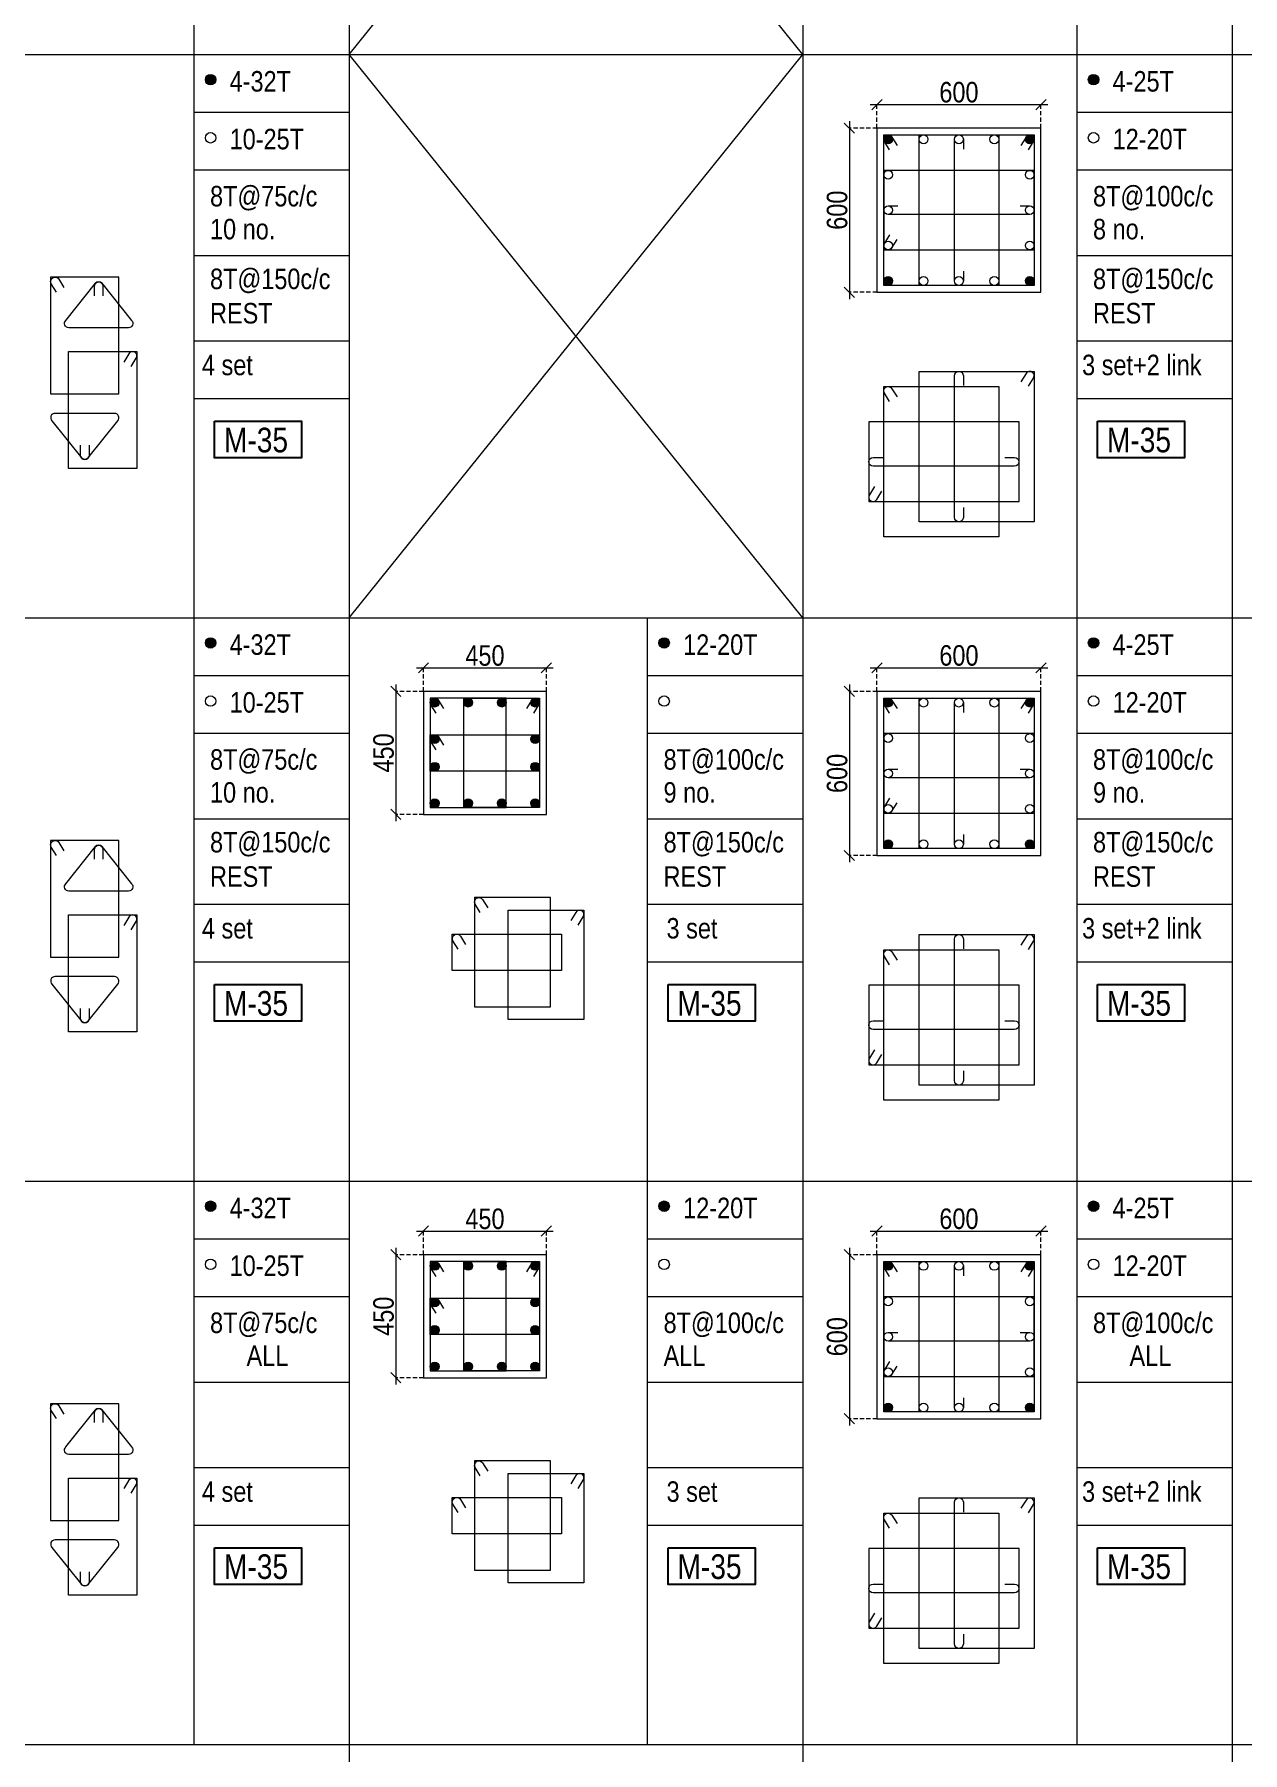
# Model space of a CAD drawing. Header units: millimetres. Extents: x 1112055 to 3390982, y -148532 to 766891.
# Drawn here: x 2178175 to 2195859, y 332629 to 357764 of the extents above; entities that cross this region are included whole.
import ezdxf
from ezdxf.enums import TextEntityAlignment as Align

# ---------------------------------------------------------------- set-up
doc = ezdxf.new("R2010")
doc.units = ezdxf.units.MM
doc.header["$PDMODE"] = 35
doc.header["$PDSIZE"] = -25
doc.linetypes.add('DASHED2', pattern=[0.375, 0.25, -0.125])
doc.linetypes.add('Hidden', pattern=[9.525, 6.35, -3.175])
for name, color, linetype, lineweight in [('B COL. SIZE DIM', 220, 'Continuous', 25), ('B COLSCH', 204, 'Continuous', 20), ('B COLUMN', 1, 'Hidden', 9), ('B STEEL', 34, 'Continuous', 15)]:
    doc.layers.add(name, color=color, linetype=linetype, lineweight=lineweight)
doc.layers.add('B TEXT', color=7, linetype='Continuous')
doc.styles.add('dim inside', font='romans.shx', dxfattribs={"width": 0.8, "height": 125})
doc.styles.add('SWINC', font='swissc.ttf')
doc.dimstyles.new('dim inside', dxfattribs={"dimtxt": 125, "dimasz": 100, "dimexe": 0, "dimexo": 0, "dimgap": 10, "dimtad": 0, "dimdec": 0, "dimzin": 0, "dimdsep": 46, "dimtxsty": 'dim inside', "dimblk": 'SMALL', "dimcen": 0.09, "dimadec": 0, "dimazin": 0, "dimtfac": 1, "dimtdec": 0, "dimtofl": 0, "dimtmove": 0, "dimatfit": 3, "dimfxl": 1, "dimtolj": 1, "dimtzin": 0, "dimarcsym": 2})

# ---------------------------------------------------------------- blocks, each defined once
blk = doc.blocks.new('_Oblique')
at = {"color": 0, "linetype": 'ByBlock', "lineweight": -2}
blk.add_line((-0.5, -0.5), (0.5, 0.5), dxfattribs=at)
blk = doc.blocks.new('*D1174')
at = {"layer": 'B COL. SIZE DIM', "color": 250, "lineweight": 9, "ltscale": 250, "transparency": 16777216}
blk.add_line((2183770, 340258), (2185770, 340258), dxfattribs=at)
at = {"layer": 'B COL. SIZE DIM', "color": 250, "linetype": 'DASHED2', "lineweight": 9, "ltscale": 250, "transparency": 16777216}
for p, q in [((2183870, 339913), (2183870, 340258)), ((2185670, 339913), (2185670, 340258))]:
    blk.add_line(p, q, dxfattribs=at)
at = {"layer": 'Defpoints', "color": 0, "ltscale": 250, "transparency": 16777216}
for p in [(2185670, 340258), (2183870, 339913), (2185670, 339913)]:
    blk.add_point(p, dxfattribs=at)
at = {"layer": 'B COL. SIZE DIM', "color": 250, "lineweight": 9, "ltscale": 250, "transparency": 16777216, "xscale": 150, "yscale": 150, "zscale": 150, "rotation": 180}
blk.add_blockref('_Oblique', (2183870, 340258), dxfattribs=at)
at = {"layer": 'B COL. SIZE DIM', "color": 250, "lineweight": 9, "ltscale": 250, "transparency": 16777216, "xscale": 150, "yscale": 150, "zscale": 150}
blk.add_blockref('_Oblique', (2185670, 340258), dxfattribs=at)
at = {"layer": 'B COL. SIZE DIM', "color": 6, "ltscale": 250, "transparency": 16777216, "insert": (2184770, 340436), "char_height": 300, "attachment_point": 5, "style": 'SWINC'}
blk.add_mtext('\\A1;450', dxfattribs=at)
blk = doc.blocks.new('*D1175')
at = {"layer": 'B COL. SIZE DIM', "color": 250, "lineweight": 9, "ltscale": 250, "transparency": 16777216}
blk.add_line((2183466, 340013), (2183466, 338013), dxfattribs=at)
at = {"layer": 'B COL. SIZE DIM', "color": 250, "linetype": 'DASHED2', "lineweight": 9, "ltscale": 250, "transparency": 16777216}
for p, q in [((2183870, 339913), (2183466, 339913)), ((2183870, 338113), (2183466, 338113))]:
    blk.add_line(p, q, dxfattribs=at)
at = {"layer": 'Defpoints', "color": 0, "ltscale": 250, "transparency": 16777216}
for p in [(2183870, 339913), (2183466, 338113), (2183870, 338113)]:
    blk.add_point(p, dxfattribs=at)
at = {"layer": 'B COL. SIZE DIM', "color": 250, "lineweight": 9, "ltscale": 250, "transparency": 16777216, "xscale": 150, "yscale": 150, "zscale": 150}
for p, rotation in [((2183466, 339913), 90), ((2183466, 338113), 270)]:
    blk.add_blockref('_Oblique', p, dxfattribs=dict(at, rotation=rotation))
at = {"layer": 'B COL. SIZE DIM', "color": 6, "ltscale": 250, "transparency": 16777216, "insert": (2183287, 339013), "char_height": 300, "attachment_point": 5, "rotation": 90, "style": 'SWINC'}
blk.add_mtext('\\A1;450', dxfattribs=at)
blk = doc.blocks.new('*D1176')
at = {"layer": 'B COL. SIZE DIM', "color": 250, "lineweight": 9, "ltscale": 250, "transparency": 16777216}
blk.add_line((2183770, 348498), (2185770, 348498), dxfattribs=at)
at = {"layer": 'B COL. SIZE DIM', "color": 250, "linetype": 'DASHED2', "lineweight": 9, "ltscale": 250, "transparency": 16777216}
for p, q in [((2183870, 348153), (2183870, 348498)), ((2185670, 348153), (2185670, 348498))]:
    blk.add_line(p, q, dxfattribs=at)
at = {"layer": 'Defpoints', "color": 0, "ltscale": 250, "transparency": 16777216}
for p in [(2185670, 348498), (2183870, 348153), (2185670, 348153)]:
    blk.add_point(p, dxfattribs=at)
at = {"layer": 'B COL. SIZE DIM', "color": 250, "lineweight": 9, "ltscale": 250, "transparency": 16777216, "xscale": 150, "yscale": 150, "zscale": 150, "rotation": 180}
blk.add_blockref('_Oblique', (2183870, 348498), dxfattribs=at)
at = {"layer": 'B COL. SIZE DIM', "color": 250, "lineweight": 9, "ltscale": 250, "transparency": 16777216, "xscale": 150, "yscale": 150, "zscale": 150}
blk.add_blockref('_Oblique', (2185670, 348498), dxfattribs=at)
at = {"layer": 'B COL. SIZE DIM', "color": 6, "ltscale": 250, "transparency": 16777216, "insert": (2184770, 348676), "char_height": 300, "attachment_point": 5, "style": 'SWINC'}
blk.add_mtext('\\A1;450', dxfattribs=at)
blk = doc.blocks.new('*D1177')
at = {"layer": 'B COL. SIZE DIM', "color": 250, "lineweight": 9, "ltscale": 250, "transparency": 16777216}
blk.add_line((2183466, 348253), (2183466, 346253), dxfattribs=at)
at = {"layer": 'B COL. SIZE DIM', "color": 250, "linetype": 'DASHED2', "lineweight": 9, "ltscale": 250, "transparency": 16777216}
for p, q in [((2183870, 348153), (2183466, 348153)), ((2183870, 346353), (2183466, 346353))]:
    blk.add_line(p, q, dxfattribs=at)
at = {"layer": 'Defpoints', "color": 0, "ltscale": 250, "transparency": 16777216}
for p in [(2183870, 348153), (2183466, 346353), (2183870, 346353)]:
    blk.add_point(p, dxfattribs=at)
at = {"layer": 'B COL. SIZE DIM', "color": 250, "lineweight": 9, "ltscale": 250, "transparency": 16777216, "xscale": 150, "yscale": 150, "zscale": 150}
for p, rotation in [((2183466, 348153), 90), ((2183466, 346353), 270)]:
    blk.add_blockref('_Oblique', p, dxfattribs=dict(at, rotation=rotation))
at = {"layer": 'B COL. SIZE DIM', "color": 6, "ltscale": 250, "transparency": 16777216, "insert": (2183287, 347253), "char_height": 300, "attachment_point": 5, "rotation": 90, "style": 'SWINC'}
blk.add_mtext('\\A1;450', dxfattribs=at)
blk = doc.blocks.new('*D1186')
at = {"layer": 'B COL. SIZE DIM', "color": 250, "lineweight": 9, "ltscale": 250, "transparency": 16777216}
blk.add_line((2190407, 340258), (2193007, 340258), dxfattribs=at)
at = {"layer": 'B COL. SIZE DIM', "color": 250, "linetype": 'DASHED2', "lineweight": 9, "ltscale": 250, "transparency": 16777216}
for p, q in [((2190507, 339913), (2190507, 340258)), ((2192907, 339913), (2192907, 340258))]:
    blk.add_line(p, q, dxfattribs=at)
at = {"layer": 'Defpoints', "color": 0, "ltscale": 250, "transparency": 16777216}
for p in [(2192907, 340258), (2190507, 339913), (2192907, 339913)]:
    blk.add_point(p, dxfattribs=at)
at = {"layer": 'B COL. SIZE DIM', "color": 250, "lineweight": 9, "ltscale": 250, "transparency": 16777216, "xscale": 150, "yscale": 150, "zscale": 150, "rotation": 180}
blk.add_blockref('_Oblique', (2190507, 340258), dxfattribs=at)
at = {"layer": 'B COL. SIZE DIM', "color": 250, "lineweight": 9, "ltscale": 250, "transparency": 16777216, "xscale": 150, "yscale": 150, "zscale": 150}
blk.add_blockref('_Oblique', (2192907, 340258), dxfattribs=at)
at = {"layer": 'B COL. SIZE DIM', "color": 6, "ltscale": 250, "transparency": 16777216, "insert": (2191707, 340437), "char_height": 300, "attachment_point": 5, "style": 'SWINC'}
blk.add_mtext('\\A1;600', dxfattribs=at)
blk = doc.blocks.new('*D1187')
at = {"layer": 'B COL. SIZE DIM', "color": 250, "lineweight": 9, "ltscale": 250, "transparency": 16777216}
blk.add_line((2190104, 340013), (2190104, 337413), dxfattribs=at)
at = {"layer": 'B COL. SIZE DIM', "color": 250, "linetype": 'DASHED2', "lineweight": 9, "ltscale": 250, "transparency": 16777216}
for p, q in [((2190507, 339913), (2190104, 339913)), ((2190507, 337513), (2190104, 337513))]:
    blk.add_line(p, q, dxfattribs=at)
at = {"layer": 'Defpoints', "color": 0, "ltscale": 250, "transparency": 16777216}
for p in [(2190507, 339913), (2190104, 337513), (2190507, 337513)]:
    blk.add_point(p, dxfattribs=at)
at = {"layer": 'B COL. SIZE DIM', "color": 250, "lineweight": 9, "ltscale": 250, "transparency": 16777216, "xscale": 150, "yscale": 150, "zscale": 150}
for p, rotation in [((2190104, 339913), 90), ((2190104, 337513), 270)]:
    blk.add_blockref('_Oblique', p, dxfattribs=dict(at, rotation=rotation))
at = {"layer": 'B COL. SIZE DIM', "color": 6, "ltscale": 250, "transparency": 16777216, "insert": (2189925, 338713), "char_height": 300, "attachment_point": 5, "rotation": 90, "style": 'SWINC'}
blk.add_mtext('\\A1;600', dxfattribs=at)
blk = doc.blocks.new('*D1188')
at = {"layer": 'B COL. SIZE DIM', "color": 250, "lineweight": 9, "ltscale": 250, "transparency": 16777216}
blk.add_line((2190407, 348498), (2193007, 348498), dxfattribs=at)
at = {"layer": 'B COL. SIZE DIM', "color": 250, "linetype": 'DASHED2', "lineweight": 9, "ltscale": 250, "transparency": 16777216}
for p, q in [((2190507, 348153), (2190507, 348498)), ((2192907, 348153), (2192907, 348498))]:
    blk.add_line(p, q, dxfattribs=at)
at = {"layer": 'Defpoints', "color": 0, "ltscale": 250, "transparency": 16777216}
for p in [(2192907, 348498), (2190507, 348153), (2192907, 348153)]:
    blk.add_point(p, dxfattribs=at)
at = {"layer": 'B COL. SIZE DIM', "color": 250, "lineweight": 9, "ltscale": 250, "transparency": 16777216, "xscale": 150, "yscale": 150, "zscale": 150, "rotation": 180}
blk.add_blockref('_Oblique', (2190507, 348498), dxfattribs=at)
at = {"layer": 'B COL. SIZE DIM', "color": 250, "lineweight": 9, "ltscale": 250, "transparency": 16777216, "xscale": 150, "yscale": 150, "zscale": 150}
blk.add_blockref('_Oblique', (2192907, 348498), dxfattribs=at)
at = {"layer": 'B COL. SIZE DIM', "color": 6, "ltscale": 250, "transparency": 16777216, "insert": (2191707, 348677), "char_height": 300, "attachment_point": 5, "style": 'SWINC'}
blk.add_mtext('\\A1;600', dxfattribs=at)
blk = doc.blocks.new('*D1189')
at = {"layer": 'B COL. SIZE DIM', "color": 250, "lineweight": 9, "ltscale": 250, "transparency": 16777216}
blk.add_line((2190104, 348253), (2190104, 345653), dxfattribs=at)
at = {"layer": 'B COL. SIZE DIM', "color": 250, "linetype": 'DASHED2', "lineweight": 9, "ltscale": 250, "transparency": 16777216}
for p, q in [((2190507, 348153), (2190104, 348153)), ((2190507, 345753), (2190104, 345753))]:
    blk.add_line(p, q, dxfattribs=at)
at = {"layer": 'Defpoints', "color": 0, "ltscale": 250, "transparency": 16777216}
for p in [(2190507, 348153), (2190104, 345753), (2190507, 345753)]:
    blk.add_point(p, dxfattribs=at)
at = {"layer": 'B COL. SIZE DIM', "color": 250, "lineweight": 9, "ltscale": 250, "transparency": 16777216, "xscale": 150, "yscale": 150, "zscale": 150}
for p, rotation in [((2190104, 348153), 90), ((2190104, 345753), 270)]:
    blk.add_blockref('_Oblique', p, dxfattribs=dict(at, rotation=rotation))
at = {"layer": 'B COL. SIZE DIM', "color": 6, "ltscale": 250, "transparency": 16777216, "insert": (2189925, 346953), "char_height": 300, "attachment_point": 5, "rotation": 90, "style": 'SWINC'}
blk.add_mtext('\\A1;600', dxfattribs=at)
blk = doc.blocks.new('*D1182')
at = {"layer": 'B COL. SIZE DIM', "color": 250, "lineweight": 9, "ltscale": 250, "transparency": 16777216}
blk.add_line((2190407, 356737), (2193007, 356737), dxfattribs=at)
at = {"layer": 'B COL. SIZE DIM', "color": 250, "linetype": 'DASHED2', "lineweight": 9, "ltscale": 250, "transparency": 16777216}
for p, q in [((2190507, 356392), (2190507, 356737)), ((2192907, 356392), (2192907, 356737))]:
    blk.add_line(p, q, dxfattribs=at)
at = {"layer": 'Defpoints', "color": 0, "ltscale": 250, "transparency": 16777216}
for p in [(2192907, 356737), (2190507, 356392), (2192907, 356392)]:
    blk.add_point(p, dxfattribs=at)
at = {"layer": 'B COL. SIZE DIM', "color": 250, "lineweight": 9, "ltscale": 250, "transparency": 16777216, "xscale": 150, "yscale": 150, "zscale": 150, "rotation": 180}
blk.add_blockref('_Oblique', (2190507, 356737), dxfattribs=at)
at = {"layer": 'B COL. SIZE DIM', "color": 250, "lineweight": 9, "ltscale": 250, "transparency": 16777216, "xscale": 150, "yscale": 150, "zscale": 150}
blk.add_blockref('_Oblique', (2192907, 356737), dxfattribs=at)
at = {"layer": 'B COL. SIZE DIM', "color": 6, "ltscale": 250, "transparency": 16777216, "insert": (2191707, 356916), "char_height": 300, "attachment_point": 5, "style": 'SWINC'}
blk.add_mtext('\\A1;600', dxfattribs=at)
blk = doc.blocks.new('*D1183')
at = {"layer": 'B COL. SIZE DIM', "color": 250, "lineweight": 9, "ltscale": 250, "transparency": 16777216}
blk.add_line((2190104, 356492), (2190104, 353892), dxfattribs=at)
at = {"layer": 'B COL. SIZE DIM', "color": 250, "linetype": 'DASHED2', "lineweight": 9, "ltscale": 250, "transparency": 16777216}
for p, q in [((2190507, 356392), (2190104, 356392)), ((2190507, 353992), (2190104, 353992))]:
    blk.add_line(p, q, dxfattribs=at)
at = {"layer": 'Defpoints', "color": 0, "ltscale": 250, "transparency": 16777216}
for p in [(2190507, 356392), (2190104, 353992), (2190507, 353992)]:
    blk.add_point(p, dxfattribs=at)
at = {"layer": 'B COL. SIZE DIM', "color": 250, "lineweight": 9, "ltscale": 250, "transparency": 16777216, "xscale": 150, "yscale": 150, "zscale": 150}
for p, rotation in [((2190104, 356392), 90), ((2190104, 353992), 270)]:
    blk.add_blockref('_Oblique', p, dxfattribs=dict(at, rotation=rotation))
at = {"layer": 'B COL. SIZE DIM', "color": 6, "ltscale": 250, "transparency": 16777216, "insert": (2189925, 355192), "char_height": 300, "attachment_point": 5, "rotation": 90, "style": 'SWINC'}
blk.add_mtext('\\A1;600', dxfattribs=at)

msp = doc.modelspace()

# ---------------------------------------------------------------- hatches: boundary and pattern name
at = {"layer": 'B STEEL', "lineweight": 9, "ltscale": 0.5}
h = msp.add_hatch(color=34, dxfattribs=at)
edge = h.paths.add_edge_path()
edge.add_arc((2180754.6, 357101.6), 76.8, 0, 360)
h = msp.add_hatch(color=34, dxfattribs=at)
edge = h.paths.add_edge_path()
edge.add_arc((2193677.6, 357101.6), 76.8, 0, 360)
h = msp.add_hatch(color=34, dxfattribs=at)
edge = h.paths.add_edge_path()
edge.add_arc((2190671.5, 356228.4), 64, 0, 360)
h = msp.add_hatch(color=34, dxfattribs=at)
edge = h.paths.add_edge_path()
edge.add_arc((2192743.4, 356228.4), 64, 180, 540, ccw=False)
h = msp.add_hatch(color=34, dxfattribs=at)
edge = h.paths.add_edge_path()
edge.add_arc((2190671.5, 354156.4), 64, 0, 360, ccw=False)
h = msp.add_hatch(color=34, dxfattribs=at)
edge = h.paths.add_edge_path()
edge.add_arc((2192743.4, 354156.4), 64, -180, 180)
h = msp.add_hatch(color=34, dxfattribs=at)
edge = h.paths.add_edge_path()
edge.add_arc((2180754.6, 348861.8), 76.8, 0, 360)
h = msp.add_hatch(color=34, dxfattribs=at)
edge = h.paths.add_edge_path()
edge.add_arc((2187392.3, 348861.8), 76.8, 0, 360)
h = msp.add_hatch(color=34, dxfattribs=at)
edge = h.paths.add_edge_path()
edge.add_arc((2193677.6, 348861.8), 76.8, 0, 360)
h = msp.add_hatch(color=34, dxfattribs=at)
edge = h.paths.add_edge_path()
edge.add_arc((2184033.8, 347988.6), 64, 0, 360)
at = {"layer": 'B STEEL'}
h = msp.add_hatch(color=34, dxfattribs=at)
edge = h.paths.add_edge_path()
edge.add_arc((2184524.4, 347988.6), 64, 0, 360)
h = msp.add_hatch(color=34, dxfattribs=at)
edge = h.paths.add_edge_path()
edge.add_arc((2185015.1, 347988.6), 64, 0, 360)
at = {"layer": 'B STEEL', "lineweight": 9, "ltscale": 0.5}
h = msp.add_hatch(color=34, dxfattribs=at)
edge = h.paths.add_edge_path()
edge.add_arc((2185505.7, 347988.6), 64, 180, 540, ccw=False)
h = msp.add_hatch(color=34, dxfattribs=at)
edge = h.paths.add_edge_path()
edge.add_arc((2190671.5, 347988.6), 64, 0, 360)
h = msp.add_hatch(color=34, dxfattribs=at)
edge = h.paths.add_edge_path()
edge.add_arc((2192743.4, 347988.6), 64, 180, 540, ccw=False)
at = {"layer": 'B STEEL'}
h = msp.add_hatch(color=34, dxfattribs=at)
edge = h.paths.add_edge_path()
edge.add_arc((2184033.8, 347454.2), 64, 0, 360)
h = msp.add_hatch(color=34, dxfattribs=at)
edge = h.paths.add_edge_path()
edge.add_arc((2185505.7, 347454.2), 64, 0, 360)
h = msp.add_hatch(color=34, dxfattribs=at)
edge = h.paths.add_edge_path()
edge.add_arc((2184033.8, 347051), 64, 0, 360)
h = msp.add_hatch(color=34, dxfattribs=at)
edge = h.paths.add_edge_path()
edge.add_arc((2185505.7, 347051), 64, 0, 360)
at = {"layer": 'B STEEL', "lineweight": 9, "ltscale": 0.5}
h = msp.add_hatch(color=34, dxfattribs=at)
edge = h.paths.add_edge_path()
edge.add_arc((2184033.8, 346516.6), 64, 0, 360, ccw=False)
at = {"layer": 'B STEEL'}
h = msp.add_hatch(color=34, dxfattribs=at)
edge = h.paths.add_edge_path()
edge.add_arc((2184524.4, 346516.6), 64, 0, 360)
h = msp.add_hatch(color=34, dxfattribs=at)
edge = h.paths.add_edge_path()
edge.add_arc((2185015.1, 346516.6), 64, 0, 360)
at = {"layer": 'B STEEL', "lineweight": 9, "ltscale": 0.5}
h = msp.add_hatch(color=34, dxfattribs=at)
edge = h.paths.add_edge_path()
edge.add_arc((2185505.7, 346516.6), 64, -180, 180)
h = msp.add_hatch(color=34, dxfattribs=at)
edge = h.paths.add_edge_path()
edge.add_arc((2190671.5, 345916.6), 64, 0, 360, ccw=False)
h = msp.add_hatch(color=34, dxfattribs=at)
edge = h.paths.add_edge_path()
edge.add_arc((2192743.4, 345916.6), 64, -180, 180)
h = msp.add_hatch(color=34, dxfattribs=at)
edge = h.paths.add_edge_path()
edge.add_arc((2180754.6, 340621.9), 76.8, 0, 360)
h = msp.add_hatch(color=34, dxfattribs=at)
edge = h.paths.add_edge_path()
edge.add_arc((2187392.3, 340621.9), 76.8, 0, 360)
h = msp.add_hatch(color=34, dxfattribs=at)
edge = h.paths.add_edge_path()
edge.add_arc((2193677.6, 340621.9), 76.8, 0, 360)
at = {"layer": 'B STEEL'}
h = msp.add_hatch(color=34, dxfattribs=at)
edge = h.paths.add_edge_path()
edge.add_arc((2184033.8, 339748.7), 64, 0, 360)
h = msp.add_hatch(color=34, dxfattribs=at)
edge = h.paths.add_edge_path()
edge.add_arc((2184524.4, 339748.7), 64, 0, 360)
h = msp.add_hatch(color=34, dxfattribs=at)
edge = h.paths.add_edge_path()
edge.add_arc((2185015.1, 339748.7), 64, 0, 360)
at = {"layer": 'B STEEL', "lineweight": 9, "ltscale": 0.5}
h = msp.add_hatch(color=34, dxfattribs=at)
edge = h.paths.add_edge_path()
edge.add_arc((2185505.7, 339748.7), 64, 180, 540, ccw=False)
h = msp.add_hatch(color=34, dxfattribs=at)
edge = h.paths.add_edge_path()
edge.add_arc((2190671.5, 339748.7), 64, 0, 360)
h = msp.add_hatch(color=34, dxfattribs=at)
edge = h.paths.add_edge_path()
edge.add_arc((2192743.4, 339748.7), 64, 180, 540, ccw=False)
at = {"layer": 'B STEEL'}
h = msp.add_hatch(color=34, dxfattribs=at)
edge = h.paths.add_edge_path()
edge.add_arc((2184033.8, 339214.3), 64, 0, 360)
h = msp.add_hatch(color=34, dxfattribs=at)
edge = h.paths.add_edge_path()
edge.add_arc((2185505.7, 339214.3), 64, 0, 360)
h = msp.add_hatch(color=34, dxfattribs=at)
edge = h.paths.add_edge_path()
edge.add_arc((2184033.8, 338811.2), 64, 0, 360)
h = msp.add_hatch(color=34, dxfattribs=at)
edge = h.paths.add_edge_path()
edge.add_arc((2185505.7, 338811.2), 64, 0, 360)
at = {"layer": 'B STEEL', "lineweight": 9, "ltscale": 0.5}
h = msp.add_hatch(color=34, dxfattribs=at)
edge = h.paths.add_edge_path()
edge.add_arc((2184033.8, 338276.8), 64, 0, 360, ccw=False)
at = {"layer": 'B STEEL'}
h = msp.add_hatch(color=34, dxfattribs=at)
edge = h.paths.add_edge_path()
edge.add_arc((2184524.4, 338276.8), 64, 0, 360)
h = msp.add_hatch(color=34, dxfattribs=at)
edge = h.paths.add_edge_path()
edge.add_arc((2185015.1, 338276.8), 64, 0, 360)
at = {"layer": 'B STEEL', "lineweight": 9, "ltscale": 0.5}
h = msp.add_hatch(color=34, dxfattribs=at)
edge = h.paths.add_edge_path()
edge.add_arc((2185505.7, 338276.8), 64, -180, 180)
h = msp.add_hatch(color=34, dxfattribs=at)
edge = h.paths.add_edge_path()
edge.add_arc((2190671.5, 337676.8), 64, 0, 360, ccw=False)
h = msp.add_hatch(color=34, dxfattribs=at)
edge = h.paths.add_edge_path()
edge.add_arc((2192743.4, 337676.8), 64, -180, 180)

# ---------------------------------------------------------------- linework, layer by layer
at = {"layer": 'B COLSCH', "color": 250, "lineweight": 0}
for p, q in [((2180508.3, 382189.4), (2180508.3, 332750.4)), ((2182782.7, 382189.4), (2182782.7, 323875.2)), ((2189420.4, 382189.4), (2189420.4, 323875.2)), ((2193431.3, 382189.4), (2193431.3, 332750.4)), ((2195705.7, 382189.4), (2195705.7, 323875.2)), ((2087620, 357469.9), (2216655.7, 357469.9)), ((2180508.3, 356624.9), (2182782.7, 356624.9)), ((2193431.3, 356624.9), (2195705.7, 356624.9)), ((2180508.3, 355779.9), (2182782.7, 355779.9)), ((2193431.3, 355779.9), (2195705.7, 355779.9)), ((2180508.3, 354530.1), (2182782.7, 354530.1)), ((2193431.3, 354530.1), (2195705.7, 354530.1)), ((2180508.3, 353280.4), (2182782.7, 353280.4)), ((2193431.3, 353280.4), (2195705.7, 353280.4)), ((2180508.3, 352435.4), (2182782.7, 352435.4)), ((2193431.3, 352435.4), (2195705.7, 352435.4)), ((2087620, 349230.1), (2216655.7, 349230.1)), ((2187146, 349230.1), (2187146, 332750.4)), ((2180508.3, 348385.1), (2182782.7, 348385.1)), ((2187146, 348385.1), (2189420.4, 348385.1)), ((2193431.3, 348385.1), (2195705.7, 348385.1)), ((2180508.3, 347540.1), (2182782.7, 347540.1)), ((2187146, 347540.1), (2189420.4, 347540.1)), ((2193431.3, 347540.1), (2195705.7, 347540.1)), ((2180508.3, 346290.3), (2182782.7, 346290.3)), ((2187146, 346290.3), (2189420.4, 346290.3)), ((2193431.3, 346290.3), (2195705.7, 346290.3)), ((2180508.3, 345040.5), (2182782.7, 345040.5)), ((2187146, 345040.5), (2189420.4, 345040.5)), ((2193431.3, 345040.5), (2195705.7, 345040.5)), ((2180508.3, 344195.5), (2182782.7, 344195.5)), ((2187146, 344195.5), (2189420.4, 344195.5)), ((2193431.3, 344195.5), (2195705.7, 344195.5)), ((2087620, 340990.2), (2216655.7, 340990.2)), ((2180508.3, 340145.2), (2182782.7, 340145.2)), ((2187146, 340145.2), (2189420.4, 340145.2)), ((2193431.3, 340145.2), (2195705.7, 340145.2)), ((2180508.3, 339300.2), (2182782.7, 339300.2)), ((2187146, 339300.2), (2189420.4, 339300.2)), ((2193431.3, 339300.2), (2195705.7, 339300.2)), ((2180508.3, 338050.5), (2182782.7, 338050.5)), ((2187146, 338050.5), (2189420.4, 338050.5)), ((2193431.3, 338050.5), (2195705.7, 338050.5)), ((2180508.3, 336800.7), (2182782.7, 336800.7)), ((2187146, 336800.7), (2189420.4, 336800.7)), ((2193431.3, 336800.7), (2195705.7, 336800.7)), ((2180508.3, 335955.7), (2182782.7, 335955.7)), ((2187146, 335955.7), (2189420.4, 335955.7)), ((2193431.3, 335955.7), (2195705.7, 335955.7)), ((2087620, 332750.4), (2216655.7, 332750.4))]:
    msp.add_line(p, q, dxfattribs=at)
for points in [[(2189420.4, 349230.1), (2182782.7, 357469.9), (2189420.4, 365709.7), (2182782.7, 373949.6), (2189420.4, 382189.4)], [(2182782.7, 349230.1), (2189420.4, 357469.9), (2182782.7, 365709.7), (2189420.4, 373949.6), (2182782.7, 382189.4)]]:
    msp.add_lwpolyline(points, dxfattribs=at)
at = {"layer": 'B COLUMN', "color": 1, "linetype": 'ByBlock', "lineweight": 20}
for points in [[(2190507.4, 353992.4), (2192907.4, 353992.4), (2192907.4, 356392.4), (2190507.4, 356392.4)], [(2183869.8, 346352.6), (2185669.8, 346352.6), (2185669.8, 348152.6), (2183869.8, 348152.6)], [(2190507.4, 345752.6), (2192907.4, 345752.6), (2192907.4, 348152.6), (2190507.4, 348152.6)], [(2183869.8, 338112.7), (2185669.8, 338112.7), (2185669.8, 339912.7), (2183869.8, 339912.7)], [(2190507.4, 337512.7), (2192907.4, 337512.7), (2192907.4, 339912.7), (2190507.4, 339912.7)]]:
    msp.add_lwpolyline(points, close=True, dxfattribs=at)
at = {"layer": 'B STEEL', "color": 34, "lineweight": 9, "ltscale": 0.5}
for points in [[(2190691.7, 356073.4), (2190616.9, 356194.9, -1), (2190726, 356262), (2190800.8, 356140.5)], [(2191771.5, 354299.1), (2191771.5, 354156.4, -1), (2191643.4, 354156.4), (2191643.4, 356228.4, -1), (2191771.5, 356228.4), (2191771.5, 356085.8)], [(2192723.2, 356073.4), (2192797.9, 356194.9, 1), (2192688.9, 356262), (2192614.1, 356140.5)], [(2192600.8, 355256.4), (2192743.4, 355256.4, -1), (2192743.4, 355128.4), (2190671.5, 355128.4, -1), (2190671.5, 355256.4), (2190814.1, 355256.4)], [(2190691.7, 354829.5), (2190616.9, 354708, 1), (2190726, 354640.9), (2190800.8, 354762.4)], [(2178497.8, 353994.3), (2178423, 354115.8, -1), (2178532.1, 354182.9), (2178606.8, 354061.4)], [(2179180.7, 353937.4), (2179180.7, 354080, 1), (2179052.7, 354080), (2179052.7, 353937.4)], [(2179591.9, 352903.7), (2179666.7, 353025.1, 1), (2179557.6, 353092.2), (2179482.9, 352970.8)], [(2191771.5, 350841.3), (2191771.5, 350698.7, -1), (2191643.4, 350698.7), (2191643.4, 352770.6, -1), (2191771.5, 352770.6), (2191771.5, 352628)], [(2192723.2, 352615.6), (2192797.9, 352737.1, 1), (2192688.9, 352804.2), (2192614.1, 352682.7)], [(2190691.7, 352392.5), (2190616.9, 352514, -1), (2190726, 352581.1), (2190800.8, 352459.6)], [(2178977.6, 351753.6), (2178977.6, 351611, -1), (2178849.5, 351611), (2178849.5, 351753.6)], [(2192379.5, 351575.6), (2192522.1, 351575.6, -1), (2192522.1, 351447.6), (2190450.2, 351447.6, -1), (2190450.2, 351575.6), (2190592.8, 351575.6)], [(2190470.4, 351148.6), (2190395.7, 351027.1, 1), (2190504.7, 350960), (2190579.5, 351081.5)], [(2184054, 347833.5), (2183979.3, 347955, -1), (2184088.3, 348022.1), (2184163.1, 347900.6)], [(2185485.5, 347833.5), (2185560.3, 347955, 1), (2185451.2, 348022.1), (2185376.4, 347900.6)], [(2190691.7, 347833.5), (2190616.9, 347955, -1), (2190726, 348022.1), (2190800.8, 347900.6)], [(2191771.5, 346059.3), (2191771.5, 345916.6, -1), (2191643.4, 345916.6), (2191643.4, 347988.6, -1), (2191771.5, 347988.6), (2191771.5, 347845.9)], [(2192723.2, 347833.5), (2192797.9, 347955, 1), (2192688.9, 348022.1), (2192614.1, 347900.6)], [(2184054, 347299.1), (2183979.3, 347420.6, -1), (2184088.3, 347487.7), (2184163.1, 347366.2)], [(2192600.8, 347016.6), (2192743.4, 347016.6, -1), (2192743.4, 346888.6), (2190671.5, 346888.6, -1), (2190671.5, 347016.6), (2190814.1, 347016.6)], [(2190691.7, 346589.6), (2190616.9, 346468.2, 1), (2190726, 346401), (2190800.8, 346522.5)], [(2178497.8, 345754.5), (2178423, 345875.9, -1), (2178532.1, 345943.1), (2178606.8, 345821.6)], [(2179180.7, 345697.6), (2179180.7, 345840.2, 1), (2179052.7, 345840.2), (2179052.7, 345697.6)], [(2184702.1, 344917.8), (2184627.3, 345039.3, -1), (2184736.4, 345106.4), (2184811.1, 344984.9)], [(2179591.9, 344663.8), (2179666.7, 344785.3, 1), (2179557.6, 344852.4), (2179482.9, 344730.9)], [(2186133.6, 344732.2), (2186208.3, 344853.7, 1), (2186099.3, 344920.8), (2186024.5, 344799.3)], [(2184376.2, 344383.4), (2184301.4, 344504.9, -1), (2184410.5, 344572), (2184485.3, 344450.5)], [(2191771.5, 342601.5), (2191771.5, 342458.8, -1), (2191643.4, 342458.8), (2191643.4, 344530.8, -1), (2191771.5, 344530.8), (2191771.5, 344388.1)], [(2192723.2, 344375.8), (2192797.9, 344497.2, 1), (2192688.9, 344564.3), (2192614.1, 344442.9)], [(2190691.7, 344152.7), (2190616.9, 344274.2, -1), (2190726, 344341.3), (2190800.8, 344219.8)], [(2178977.6, 343513.8), (2178977.6, 343371.1, -1), (2178849.5, 343371.1), (2178849.5, 343513.8)], [(2192379.5, 343335.8), (2192522.1, 343335.8, -1), (2192522.1, 343207.7), (2190450.2, 343207.7, -1), (2190450.2, 343335.8), (2190592.8, 343335.8)], [(2190470.4, 342908.8), (2190395.7, 342787.3, 1), (2190504.7, 342720.2), (2190579.5, 342841.7)], [(2184054, 339593.7), (2183979.3, 339715.2, -1), (2184088.3, 339782.3), (2184163.1, 339660.8)], [(2185485.5, 339593.7), (2185560.3, 339715.2, 1), (2185451.2, 339782.3), (2185376.4, 339660.8)], [(2190691.7, 339593.7), (2190616.9, 339715.2, -1), (2190726, 339782.3), (2190800.8, 339660.8)], [(2191771.5, 337819.4), (2191771.5, 337676.8, -1), (2191643.4, 337676.8), (2191643.4, 339748.7, -1), (2191771.5, 339748.7), (2191771.5, 339606.1)], [(2192723.2, 339593.7), (2192797.9, 339715.2, 1), (2192688.9, 339782.3), (2192614.1, 339660.8)], [(2184054, 339059.3), (2183979.3, 339180.8, -1), (2184088.3, 339247.9), (2184163.1, 339126.4)], [(2192600.8, 338776.8), (2192743.4, 338776.8, -1), (2192743.4, 338648.7), (2190671.5, 338648.7, -1), (2190671.5, 338776.8), (2190814.1, 338776.8)], [(2190691.7, 338349.8), (2190616.9, 338228.3, 1), (2190726, 338161.2), (2190800.8, 338282.7)], [(2178497.8, 337514.6), (2178423, 337636.1, -1), (2178532.1, 337703.2), (2178606.8, 337581.7)], [(2179180.7, 337457.7), (2179180.7, 337600.4, 1), (2179052.7, 337600.4), (2179052.7, 337457.7)], [(2184702.1, 336678), (2184627.3, 336799.5, -1), (2184736.4, 336866.6), (2184811.1, 336745.1)], [(2179591.9, 336424), (2179666.7, 336545.4, 1), (2179557.6, 336612.6), (2179482.9, 336491.1)], [(2186133.6, 336492.4), (2186208.3, 336613.8, 1), (2186099.3, 336681), (2186024.5, 336559.5)], [(2184376.2, 336143.6), (2184301.4, 336265.1, -1), (2184410.5, 336332.2), (2184485.3, 336210.7)], [(2191771.5, 334361.6), (2191771.5, 334219, -1), (2191643.4, 334219), (2191643.4, 336290.9, -1), (2191771.5, 336290.9), (2191771.5, 336148.3)], [(2192723.2, 336135.9), (2192797.9, 336257.4, 1), (2192688.9, 336324.5), (2192614.1, 336203)], [(2190691.7, 335912.8), (2190616.9, 336034.3, -1), (2190726, 336101.4), (2190800.8, 335979.9)], [(2178977.6, 335273.9), (2178977.6, 335131.3, -1), (2178849.5, 335131.3), (2178849.5, 335273.9)], [(2192379.5, 335095.9), (2192522.1, 335095.9, -1), (2192522.1, 334967.9), (2190450.2, 334967.9, -1), (2190450.2, 335095.9), (2190592.8, 335095.9)], [(2190470.4, 334668.9), (2190395.7, 334547.5, 1), (2190504.7, 334480.3), (2190579.5, 334601.8)]]:
    msp.add_lwpolyline(points, format="xyb", dxfattribs=at)
for points in [[(2192289.5, 356292.4), (2192289.5, 354092.4), (2190607.4, 354092.4), (2190607.4, 356292.4)], [(2192807.4, 356292.4), (2192807.4, 354092.4), (2191125.4, 354092.4), (2191125.4, 356292.4)], [(2190607.4, 354610.4), (2192807.4, 354610.4), (2192807.4, 355774.4), (2190607.4, 355774.4)], [(2178413.5, 352504), (2179413.5, 352504), (2179413.5, 354213.4), (2178413.5, 354213.4)], [(2178676.2, 353122.7), (2179676.2, 353122.7), (2179676.2, 351413.4), (2178676.2, 351413.4)], [(2192807.4, 352834.7), (2192807.4, 350634.7), (2191125.4, 350634.7), (2191125.4, 352834.7)], [(2192289.5, 352611.6), (2192289.5, 350411.6), (2190607.4, 350411.6), (2190607.4, 352611.6)], [(2190386.2, 350929.6), (2192586.2, 350929.6), (2192586.2, 352093.6), (2190386.2, 352093.6)], [(2183969.8, 346452.6), (2185079.1, 346452.6), (2185079.1, 348052.6), (2183969.8, 348052.6)], [(2185569.8, 346452.6), (2184460.4, 346452.6), (2184460.4, 348052.6), (2185569.8, 348052.6)], [(2192289.5, 348052.6), (2192289.5, 345852.6), (2190607.4, 345852.6), (2190607.4, 348052.6)], [(2192807.4, 348052.6), (2192807.4, 345852.6), (2191125.4, 345852.6), (2191125.4, 348052.6)], [(2183969.8, 347518.2), (2185569.8, 347518.2), (2185569.8, 346987), (2183969.8, 346987)], [(2190607.4, 346370.6), (2192807.4, 346370.6), (2192807.4, 347534.6), (2190607.4, 347534.6)], [(2178413.5, 344264.2), (2179413.5, 344264.2), (2179413.5, 345973.5), (2178413.5, 345973.5)], [(2184617.8, 343536.9), (2185727.2, 343536.9), (2185727.2, 345136.9), (2184617.8, 345136.9)], [(2178676.2, 344882.9), (2179676.2, 344882.9), (2179676.2, 343173.5), (2178676.2, 343173.5)], [(2186217.8, 343351.3), (2185108.5, 343351.3), (2185108.5, 344951.3), (2186217.8, 344951.3)], [(2184292, 344602.5), (2185892, 344602.5), (2185892, 344071.3), (2184292, 344071.3)], [(2192807.4, 344594.8), (2192807.4, 342394.8), (2191125.4, 342394.8), (2191125.4, 344594.8)], [(2192289.5, 344371.7), (2192289.5, 342171.7), (2190607.4, 342171.7), (2190607.4, 344371.7)], [(2190386.2, 342689.7), (2192586.2, 342689.7), (2192586.2, 343853.7), (2190386.2, 343853.7)], [(2183969.8, 338212.7), (2185079.1, 338212.7), (2185079.1, 339812.7), (2183969.8, 339812.7)], [(2185569.8, 338212.7), (2184460.4, 338212.7), (2184460.4, 339812.7), (2185569.8, 339812.7)], [(2192289.5, 339812.7), (2192289.5, 337612.7), (2190607.4, 337612.7), (2190607.4, 339812.7)], [(2192807.4, 339812.7), (2192807.4, 337612.7), (2191125.4, 337612.7), (2191125.4, 339812.7)], [(2183969.8, 339278.3), (2185569.8, 339278.3), (2185569.8, 338747.1), (2183969.8, 338747.1)], [(2190607.4, 338130.7), (2192807.4, 338130.7), (2192807.4, 339294.8), (2190607.4, 339294.8)], [(2178413.5, 336024.3), (2179413.5, 336024.3), (2179413.5, 337733.7), (2178413.5, 337733.7)], [(2184617.8, 335297), (2185727.2, 335297), (2185727.2, 336897), (2184617.8, 336897)], [(2178676.2, 336643), (2179676.2, 336643), (2179676.2, 334933.7), (2178676.2, 334933.7)], [(2186217.8, 335111.4), (2185108.5, 335111.4), (2185108.5, 336711.4), (2186217.8, 336711.4)], [(2184292, 336362.6), (2185892, 336362.6), (2185892, 335831.4), (2184292, 335831.4)], [(2192807.4, 336355), (2192807.4, 334155), (2191125.4, 334155), (2191125.4, 336355)], [(2192289.5, 336131.9), (2192289.5, 333931.9), (2190607.4, 333931.9), (2190607.4, 336131.9)], [(2190386.2, 334449.9), (2192586.2, 334449.9), (2192586.2, 335613.9), (2190386.2, 335613.9)]]:
    msp.add_lwpolyline(points, close=True, dxfattribs=at)
for points in [[(2179161.9, 354125.4), (2179597.9, 353580.1, -0.6687154), (2179552.7, 353470.7), (2178680.7, 353470.7, -0.6687154), (2178635.5, 353580.1), (2179071.5, 354125.4, -0.4133445)], [(2178958.7, 351565.6), (2179394.7, 352111, 0.6687154), (2179349.5, 352220.3), (2178477.6, 352220.3, 0.6687154), (2178432.4, 352111), (2178868.3, 351565.6, 0.4133445)], [(2179161.9, 345885.5), (2179597.9, 345340.2, -0.6687154), (2179552.7, 345230.9), (2178680.7, 345230.9, -0.6687154), (2178635.5, 345340.2), (2179071.5, 345885.5, -0.4133445)], [(2178958.7, 343325.8), (2179394.7, 343871.1, 0.6687154), (2179349.5, 343980.5), (2178477.6, 343980.5, 0.6687154), (2178432.4, 343871.1), (2178868.3, 343325.8, 0.4133445)], [(2179161.9, 337645.7), (2179597.9, 337100.4, -0.6687154), (2179552.7, 336991), (2178680.7, 336991, -0.6687154), (2178635.5, 337100.4), (2179071.5, 337645.7, -0.4133445)], [(2178958.7, 335085.9), (2179394.7, 335631.3, 0.6687154), (2179349.5, 335740.6), (2178477.6, 335740.6, 0.6687154), (2178432.4, 335631.3), (2178868.3, 335085.9, 0.4133445)]]:
    msp.add_lwpolyline(points, format="xyb", close=True, dxfattribs=at)
for centre, radius in [((2180754.6, 357101.6), 76.8), ((2193677.6, 357101.6), 76.8), ((2180754.6, 356251.3), 76.8), ((2190671.5, 356228.4), 64), ((2191189.5, 356228.4), 64), ((2191707.4, 356228.4), 64), ((2192225.4, 356228.4), 64), ((2192743.4, 356228.4), 64), ((2193677.6, 356251.3), 76.8), ((2190671.5, 355710.4), 64), ((2192743.4, 355710.4), 64), ((2190671.5, 355192.4), 64), ((2192743.4, 355192.4), 64), ((2190671.5, 354674.4), 64), ((2192743.4, 354674.4), 64), ((2190671.5, 354156.4), 64), ((2191189.5, 354156.4), 64), ((2191707.4, 354156.4), 64), ((2192225.4, 354156.4), 64), ((2192743.4, 354156.4), 64), ((2180754.6, 348861.8), 76.8), ((2187392.3, 348861.8), 76.8), ((2193677.6, 348861.8), 76.8), ((2180754.6, 348011.5), 76.8), ((2184033.8, 347988.6), 64), ((2184524.4, 347988.6), 64), ((2185015.1, 347988.6), 64), ((2185505.7, 347988.6), 64), ((2187392.3, 348011.5), 76.8), ((2190671.5, 347988.6), 64), ((2191189.5, 347988.6), 64), ((2191707.4, 347988.6), 64), ((2192225.4, 347988.6), 64), ((2192743.4, 347988.6), 64), ((2193677.6, 348011.5), 76.8), ((2184033.8, 347454.2), 64), ((2185505.7, 347454.2), 64), ((2190671.5, 347470.6), 64), ((2192743.4, 347470.6), 64), ((2184033.8, 347051), 64), ((2185505.7, 347051), 64), ((2190671.5, 346952.6), 64), ((2192743.4, 346952.6), 64), ((2184033.8, 346516.6), 64), ((2184524.4, 346516.6), 64), ((2185015.1, 346516.6), 64), ((2185505.7, 346516.6), 64), ((2190671.5, 346434.6), 64), ((2192743.4, 346434.6), 64), ((2190671.5, 345916.6), 64), ((2191189.5, 345916.6), 64), ((2191707.4, 345916.6), 64), ((2192225.4, 345916.6), 64), ((2192743.4, 345916.6), 64), ((2180754.6, 340621.9), 76.8), ((2187392.3, 340621.9), 76.8), ((2193677.6, 340621.9), 76.8), ((2180754.6, 339771.6), 76.8), ((2187392.3, 339771.6), 76.8), ((2193677.6, 339771.6), 76.8), ((2184033.8, 339748.7), 64), ((2184524.4, 339748.7), 64), ((2185015.1, 339748.7), 64), ((2185505.7, 339748.7), 64), ((2190671.5, 339748.7), 64), ((2191189.5, 339748.7), 64), ((2191707.4, 339748.7), 64), ((2192225.4, 339748.7), 64), ((2192743.4, 339748.7), 64), ((2184033.8, 339214.3), 64), ((2185505.7, 339214.3), 64), ((2190671.5, 339230.7), 64), ((2192743.4, 339230.7), 64), ((2184033.8, 338811.2), 64), ((2185505.7, 338811.2), 64), ((2190671.5, 338712.7), 64), ((2192743.4, 338712.7), 64), ((2184033.8, 338276.8), 64), ((2184524.4, 338276.8), 64), ((2185015.1, 338276.8), 64), ((2185505.7, 338276.8), 64), ((2190671.5, 338194.8), 64), ((2192743.4, 338194.8), 64), ((2190671.5, 337676.8), 64), ((2191189.5, 337676.8), 64), ((2191707.4, 337676.8), 64), ((2192225.4, 337676.8), 64), ((2192743.4, 337676.8), 64)]:
    msp.add_circle(centre, radius, dxfattribs=at)
at = {"layer": 'B TEXT', "color": 1}
for points in [[(2180812, 352106.3), (2182086.6, 352106.3), (2182086.6, 351568.4), (2180812, 351568.4)], [(2193735, 352106.3), (2195009.6, 352106.3), (2195009.6, 351568.4), (2193735, 351568.4)], [(2180812, 343866.5), (2182086.6, 343866.5), (2182086.6, 343328.5), (2180812, 343328.5)], [(2187449.7, 343866.5), (2188724.2, 343866.5), (2188724.2, 343328.5), (2187449.7, 343328.5)], [(2193735, 343866.5), (2195009.6, 343866.5), (2195009.6, 343328.5), (2193735, 343328.5)], [(2180812, 335626.7), (2182086.6, 335626.7), (2182086.6, 335088.7), (2180812, 335088.7)], [(2187449.7, 335626.7), (2188724.2, 335626.7), (2188724.2, 335088.7), (2187449.7, 335088.7)], [(2193735, 335626.7), (2195009.6, 335626.7), (2195009.6, 335088.7), (2193735, 335088.7)]]:
    msp.add_lwpolyline(points, close=True, dxfattribs=at)

# ---------------------------------------------------------------- texts
at = {"layer": 'B TEXT', "style": 'SWINC'}
for s, p in [('4-32T', (2181033.1, 356927)), ('4-25T', (2193956.1, 356927)), ('10-25T', (2181033.1, 356082)), ('12-20T', (2193956.1, 356082)), ('8T@75c/c', (2180746.2, 355247.2)), ('8T@100c/c', (2193669.2, 355247.2)), ('10 no.', (2180746.2, 354765.4)), ('8 no.', (2193669.2, 354765.4)), ('8T@150c/c', (2180746.2, 354037.3)), ('8T@150c/c', (2193669.2, 354037.3)), ('REST', (2180746.2, 353534.9)), ('REST', (2193669.2, 353534.9)), ('4 set', (2180627.8, 352777.9)), ('3 set+2 link', (2193509.5, 352777.9)), ('4-32T', (2181033.1, 348687.2)), ('12-20T', (2187670.8, 348687.2)), ('4-25T', (2193956.1, 348687.2)), ('10-25T', (2181033.1, 347842.2)), ('12-20T', (2193956.1, 347842.2)), ('8T@75c/c', (2180746.2, 347007.4)), ('8T@100c/c', (2187383.9, 347007.4)), ('8T@100c/c', (2193669.2, 347007.4)), ('10 no.', (2180746.2, 346525.6)), ('9 no.', (2187383.9, 346525.6)), ('9 no.', (2193669.2, 346525.6)), ('8T@150c/c', (2180746.2, 345797.5)), ('8T@150c/c', (2187383.9, 345797.5)), ('8T@150c/c', (2193669.2, 345797.5)), ('REST', (2180746.2, 345295.1)), ('REST', (2187383.9, 345295.1)), ('REST', (2193669.2, 345295.1)), ('3 set+2 link', (2193509.5, 344538)), ('4 set', (2180627.8, 344538)), ('3 set', (2187427.7, 344538)), ('4-32T', (2181033.1, 340447.3)), ('12-20T', (2187670.8, 340447.3)), ('4-25T', (2193956.1, 340447.3)), ('10-25T', (2181033.1, 339602.3)), ('12-20T', (2193956.1, 339602.3)), ('8T@75c/c', (2180746.2, 338767.5)), ('8T@100c/c', (2187383.9, 338767.5)), ('8T@100c/c', (2193669.2, 338767.5)), ('ALL', (2181280.9, 338285.7)), ('ALL', (2187383.9, 338285.7)), ('ALL', (2194203.9, 338285.7)), ('4 set', (2180627.8, 336298.2)), ('3 set', (2187427.7, 336298.2)), ('3 set+2 link', (2193509.5, 336298.2))]:
    msp.add_text(s, height=300, dxfattribs=at).set_placement(p)
at = {"layer": 'B TEXT', "color": 1, "style": 'SWINC'}
for p in [(2180949.3, 351541.8), (2193872.3, 351541.8), (2180949.3, 343302), (2187587, 343302), (2193872.3, 343302), (2180949.3, 335062.1), (2187587, 335062.1), (2193872.3, 335062.1)]:
    msp.add_text('M-35', height=360, dxfattribs=at).set_placement(p, align=Align.BOTTOM_LEFT)

# ---------------------------------------------------------------- dimensions: what is measured, and where the dimension line sits
at = {"layer": 'B COL. SIZE DIM', "color": 250, "ltscale": 250}
for base, p1, p2, picture, middle in [((2192907.4, 356737.4), (2190507.4, 356392.4), (2192907.4, 356392.4), '*D1182', (2191707.4, 356916.4)), ((2185669.8, 348497.5), (2183869.8, 348152.6), (2185669.8, 348152.6), '*D1176', (2184769.8, 348676.3)), ((2192907.4, 348497.5), (2190507.4, 348152.6), (2192907.4, 348152.6), '*D1188', (2191707.4, 348676.5)), ((2185669.8, 340257.7), (2183869.8, 339912.7), (2185669.8, 339912.7), '*D1174', (2184769.8, 340436.5)), ((2192907.4, 340257.7), (2190507.4, 339912.7), (2192907.4, 339912.7), '*D1186', (2191707.4, 340436.7))]:
    dim = msp.add_linear_dim(base=base, p1=p1, p2=p2, dimstyle='dim inside', override={"dimtxt": 300, "dimasz": 150, "dimgap": 25, "dimtad": 3, "dimlfac": 0.25, "dimtxsty": 'SWINC', "dimblk1": 'Oblique', "dimblk2": 'Oblique', "dimsah": 1, "dimdle": 100, "dimclrd": 250, "dimclre": 250, "dimclrt": 6, "dimfxl": 1000, "dimlwd": 9, "dimlwe": 9}, dxfattribs=at)
    dim.commit()
    dim.dimension.update_dxf_attribs({"geometry": picture, "text_midpoint": middle})
for base, p1, p2, picture, middle in [((2190103.6, 353992.4), (2190507.4, 356392.4), (2190507.4, 353992.4), '*D1183', (2189924.6, 355192.4)), ((2183465.9, 346352.6), (2183869.8, 348152.6), (2183869.8, 346352.6), '*D1177', (2183287.1, 347252.6)), ((2190103.6, 345752.6), (2190507.4, 348152.6), (2190507.4, 345752.6), '*D1189', (2189924.6, 346952.6)), ((2183465.9, 338112.7), (2183869.8, 339912.7), (2183869.8, 338112.7), '*D1175', (2183287.1, 339012.7)), ((2190103.6, 337512.7), (2190507.4, 339912.7), (2190507.4, 337512.7), '*D1187', (2189924.6, 338712.7))]:
    dim = msp.add_linear_dim(base=base, p1=p1, p2=p2, angle=90, dimstyle='dim inside', override={"dimtxt": 300, "dimasz": 150, "dimgap": 25, "dimtad": 3, "dimlfac": 0.25, "dimtxsty": 'SWINC', "dimblk1": 'Oblique', "dimblk2": 'Oblique', "dimsah": 1, "dimdle": 100, "dimclrd": 250, "dimclre": 250, "dimclrt": 6, "dimfxl": 1000, "dimlwd": 9, "dimlwe": 9}, dxfattribs=at)
    dim.commit()
    dim.dimension.update_dxf_attribs({"geometry": picture, "text_midpoint": middle})

doc.saveas('drawing.dxf')
